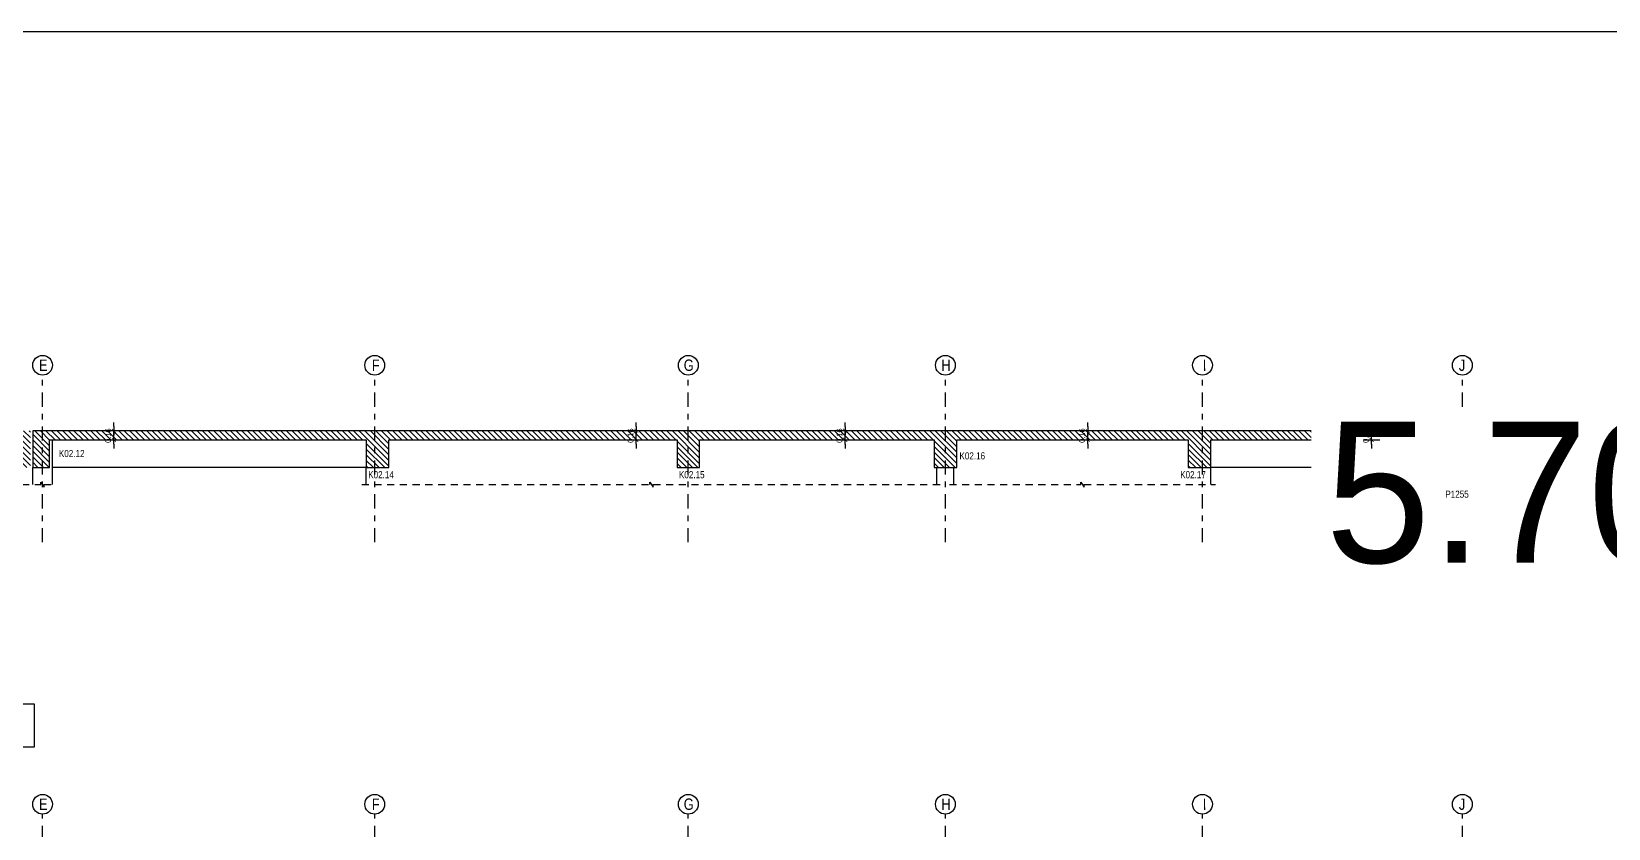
# Model space of a CAD drawing. Header units: metres. Extents: x 419734 to 420376, y 4564732 to 4565123.
# Drawn here: x 420015.35 to 420043.27, y 4565108.75 to 4565122.85 of the extents above; entities that cross this region are included whole.
import ezdxf
from ezdxf.enums import TextEntityAlignment as Align

# ---------------------------------------------------------------- set-up
doc = ezdxf.new("R2018")
doc.units = ezdxf.units.M
for name, pattern in [('CONTINUA', [0]), ('NASCOSTA', [0.375, 0.25, -0.125]), ('TRATTO-PUNTO', [1, 0.5, -0.25, 0, -0.25])]:
    doc.linetypes.add(name, pattern=pattern)
doc.layers.get('Defpoints').update_dxf_attribs({"color": 5})
for name, color, linetype in [("07-ENTITA' COPRENTE", 7, 'Continuous'), ('07-TITOLI', 4, 'CONTINUA'), ('SW_ASSI', 7, 'TRATTO-PUNTO'), ('SW_DIM', 33, 'Continuous'), ('SW_MAGRONE', 2, 'Continuous'), ('SW_QUOTE', 1, 'Continuous'), ('SW_SOTTILE_02', 1, 'Continuous'), ('SW_TESTI', 2, 'Continuous'), ('SW_TRATT_GRIGIO', 252, 'NASCOSTA'), ('SW_TRATTEGGIO_252', 252, 'Continuous'), ('SW_TXT_TESTI', 1, 'Continuous'), ('SW_VISTE', 1, 'Continuous')]:
    doc.layers.add(name, color=color, linetype=linetype)
doc.styles.add('ITALFERR', font='romans.shx', dxfattribs={"width": 0.8})
doc.styles.get("Standard").update_dxf_attribs({"font": 'arial.ttf'})
doc.styles.add('SWS', font='ARIALN.TTF')
doc.dimstyles.new('DIM-SW-50_m', dxfattribs={"dimtxt": 0.1, "dimasz": 0.075, "dimexe": 0.125, "dimexo": 0.125, "dimgap": 0.05, "dimtad": 1, "dimzin": 1, "dimdsep": 46, "dimtxsty": 'SWS', "dimblk1": 'D', "dimblk2": 'D', "dimsah": 1, "dimcen": 0.0075, "dimdle": 0.0625, "dimse1": 1, "dimse2": 1, "dimclrd": 256, "dimclre": 256, "dimclrt": 256, "dimazin": 0, "dimtfac": 0.75, "dimtmove": 1, "dimatfit": 3, "dimldrblk": 'D', "dimfxl": 0.125, "dimtvp": 1.5, "dimtolj": 1, "dimtzin": 0, "dimarcsym": 0})

# ---------------------------------------------------------------- blocks, each defined once
blk = doc.blocks.new('*U725')
blk.add_hatch(color=256).paths.add_polyline_path([(0.0025, 0.0025), (0, 0.0025), (0, 0)])
for p, q in [((0.0095, 0.0025), (-0.0025, 0.0025)), ((-0.0025, 0.0025), (0, 0)), ((-0.0025, 0), (0.0025, 0)), ((0, 0), (0, 0.0025)), ((0.0025, 0.0025), (0, 0))]:
    blk.add_line(p, q)
at = {"color": 2, "lineweight": 30, "flags": 104}
blk.add_attdef('QM', text='', height=0.0025, dxfattribs=at).set_placement((0.001, 0.0033), align=Align.BOTTOM_LEFT)
blk = doc.blocks.new('*U369')
at = {"layer": 'SW_TESTI', "color": 3, "style": 'ITALFERR', "width": 0.8}
for tag, p in [('EVENTUALE_1', (0, -0.6)), ('EVENTUALE_2', (0, -1.25))]:
    blk.add_attdef(tag, text='', height=0.3, dxfattribs=at).set_placement(p, align=Align.CENTER)
at = {"layer": 'SW_TESTI', "color": 2, "style": 'ITALFERR', "width": 0.8}
blk.add_attdef('EVENTUALE_3', text='', height=0.3, dxfattribs=at).set_placement((0, -1.9), align=Align.CENTER)
at = {"color": 255}
blk.add_wipeout([(-3.067, 1.5), (-3.067, 0), (3.067, 0), (3.067, 1.5)], dxfattribs=at).dxf.layer = "07-ENTITA' COPRENTE"
at = {"layer": 'SW_SOTTILE_02', "ltscale": 0.02}
blk.add_lwpolyline([(-3.067, 0), (3.067, 0), (3.067, 1.5), (-3.067, 1.5)], close=True, dxfattribs=at)
at = {"layer": 'SW_TESTI', "color": 3, "style": 'ITALFERR', "width": 0.8}
blk.add_attdef('TITOLO', text='', height=0.4, dxfattribs=at).set_placement((0, 0.85), align=Align.CENTER)
at = {"layer": 'SW_TESTI', "color": 2, "style": 'ITALFERR', "width": 0.8}
blk.add_attdef('SCALA', text='', height=0.3, dxfattribs=at).set_placement((0, 0.25), align=Align.CENTER)
blk = doc.blocks.new('D')
for p, q in [((-1, 0), (1, 0)), ((0, 2), (0, -2))]:
    blk.add_line(p, q)
at = {"const_width": 0.141}
blk.add_lwpolyline([(0.48, 0.48), (-0.48, -0.48)], dxfattribs=at)
blk = doc.blocks.new('*D800')
at = {"layer": 'Defpoints', "color": 0, "ltscale": 0.5, "transparency": 16777216}
for p in [(420016.686, 4565115.785), (420016.812, 4565115.785), (420016.686, 4565115.625)]:
    blk.add_point(p, dxfattribs=at)
at = {"layer": 'SW_DIM', "lineweight": -2, "ltscale": 0.5, "transparency": 16777216}
for p, q in [((420016.812, 4565115.86), (420016.812, 4565115.935)), ((420016.812, 4565115.625), (420016.812, 4565115.785)), ((420016.812, 4565115.55), (420016.812, 4565115.475))]:
    blk.add_line(p, q, dxfattribs=at)
at = {"layer": 'SW_DIM', "lineweight": -2, "ltscale": 0.5, "transparency": 16777216, "xscale": 0.075, "yscale": 0.075, "zscale": 0.075}
for p, rotation in [((420016.812, 4565115.785), 270), ((420016.812, 4565115.625), 90)]:
    blk.add_blockref('D', p, dxfattribs=dict(at, rotation=rotation))
at = {"layer": 'SW_DIM', "ltscale": 0.5, "transparency": 16777216, "insert": (420016.711, 4565115.7), "char_height": 0.1, "attachment_point": 5, "rotation": 90, "style": 'SWS'}
blk.add_mtext('\\A1;0.16', dxfattribs=at)
blk = doc.blocks.new('*D801')
at = {"layer": 'Defpoints', "color": 0, "ltscale": 0.5, "transparency": 16777216}
for p in [(420025.932, 4565115.785), (420026.058, 4565115.785), (420025.932, 4565115.625)]:
    blk.add_point(p, dxfattribs=at)
at = {"layer": 'SW_DIM', "lineweight": -2, "ltscale": 0.5, "transparency": 16777216}
for p, q in [((420026.058, 4565115.86), (420026.058, 4565115.935)), ((420026.058, 4565115.625), (420026.058, 4565115.785)), ((420026.058, 4565115.55), (420026.058, 4565115.475))]:
    blk.add_line(p, q, dxfattribs=at)
at = {"layer": 'SW_DIM', "lineweight": -2, "ltscale": 0.5, "transparency": 16777216, "xscale": 0.075, "yscale": 0.075, "zscale": 0.075}
for p, rotation in [((420026.058, 4565115.785), 270), ((420026.058, 4565115.625), 90)]:
    blk.add_blockref('D', p, dxfattribs=dict(at, rotation=rotation))
at = {"layer": 'SW_DIM', "ltscale": 0.5, "transparency": 16777216, "insert": (420025.957, 4565115.7), "char_height": 0.1, "attachment_point": 5, "rotation": 90, "style": 'SWS'}
blk.add_mtext('\\A1;0.16', dxfattribs=at)
blk = doc.blocks.new('*D802')
at = {"layer": 'Defpoints', "color": 0, "ltscale": 0.5, "transparency": 16777216}
for p in [(420029.629, 4565115.785), (420029.755, 4565115.785), (420029.629, 4565115.625)]:
    blk.add_point(p, dxfattribs=at)
at = {"layer": 'SW_DIM', "lineweight": -2, "ltscale": 0.5, "transparency": 16777216}
for p, q in [((420029.755, 4565115.86), (420029.755, 4565115.935)), ((420029.755, 4565115.625), (420029.755, 4565115.785)), ((420029.755, 4565115.55), (420029.755, 4565115.475))]:
    blk.add_line(p, q, dxfattribs=at)
at = {"layer": 'SW_DIM', "lineweight": -2, "ltscale": 0.5, "transparency": 16777216, "xscale": 0.075, "yscale": 0.075, "zscale": 0.075}
for p, rotation in [((420029.755, 4565115.785), 270), ((420029.755, 4565115.625), 90)]:
    blk.add_blockref('D', p, dxfattribs=dict(at, rotation=rotation))
at = {"layer": 'SW_DIM', "ltscale": 0.5, "transparency": 16777216, "insert": (420029.654, 4565115.7), "char_height": 0.1, "attachment_point": 5, "rotation": 90, "style": 'SWS'}
blk.add_mtext('\\A1;0.16', dxfattribs=at)
blk = doc.blocks.new('*D803')
at = {"layer": 'Defpoints', "color": 0, "ltscale": 0.5, "transparency": 16777216}
for p in [(420033.923, 4565115.785), (420034.049, 4565115.785), (420033.923, 4565115.625)]:
    blk.add_point(p, dxfattribs=at)
at = {"layer": 'SW_DIM', "lineweight": -2, "ltscale": 0.5, "transparency": 16777216}
for p, q in [((420034.049, 4565115.86), (420034.049, 4565115.935)), ((420034.049, 4565115.625), (420034.049, 4565115.785)), ((420034.049, 4565115.55), (420034.049, 4565115.475))]:
    blk.add_line(p, q, dxfattribs=at)
at = {"layer": 'SW_DIM', "lineweight": -2, "ltscale": 0.5, "transparency": 16777216, "xscale": 0.075, "yscale": 0.075, "zscale": 0.075}
for p, rotation in [((420034.049, 4565115.785), 270), ((420034.049, 4565115.625), 90)]:
    blk.add_blockref('D', p, dxfattribs=dict(at, rotation=rotation))
at = {"layer": 'SW_DIM', "ltscale": 0.5, "transparency": 16777216, "insert": (420033.948, 4565115.7), "char_height": 0.1, "attachment_point": 5, "rotation": 90, "style": 'SWS'}
blk.add_mtext('\\A1;0.16', dxfattribs=at)
blk = doc.blocks.new('*D804')
at = {"layer": 'Defpoints', "color": 0, "ltscale": 0.5, "transparency": 16777216}
for p in [(420038.945, 4565115.785), (420039.071, 4565115.785), (420038.945, 4565115.625)]:
    blk.add_point(p, dxfattribs=at)
at = {"layer": 'SW_DIM', "lineweight": -2, "ltscale": 0.5, "transparency": 16777216}
for p, q in [((420039.071, 4565115.86), (420039.071, 4565115.935)), ((420039.071, 4565115.625), (420039.071, 4565115.785)), ((420039.071, 4565115.55), (420039.071, 4565115.475))]:
    blk.add_line(p, q, dxfattribs=at)
at = {"layer": 'SW_DIM', "lineweight": -2, "ltscale": 0.5, "transparency": 16777216, "xscale": 0.075, "yscale": 0.075, "zscale": 0.075}
for p, rotation in [((420039.071, 4565115.785), 270), ((420039.071, 4565115.625), 90)]:
    blk.add_blockref('D', p, dxfattribs=dict(at, rotation=rotation))
at = {"layer": 'SW_DIM', "ltscale": 0.5, "transparency": 16777216, "insert": (420038.97, 4565115.7), "char_height": 0.1, "attachment_point": 5, "rotation": 90, "style": 'SWS'}
blk.add_mtext('\\A1;0.16', dxfattribs=at)

msp = doc.modelspace()

# ---------------------------------------------------------------- hatches: boundary and pattern name
at = {"layer": 'SW_TRATTEGGIO_252'}
h = msp.add_hatch(dxfattribs=at)
h.set_pattern_fill('_USER', color=256, scale=0.07, angle=135, pattern_type=0)
h.set_pattern_definition([(135, (419964.381146, 4565255.910815), (-0.049497475, -0.049497475), [])])
h.paths.add_polyline_path([(420015.33413, 4565115.78457), (419992.20641, 4565115.78457), (419992.20641, 4565114.83457), (419992.32641, 4565114.83457), (419992.32641, 4565114.87957), (419992.38641, 4565114.78957), (419992.38641, 4565114.83457), (419992.50641, 4565114.83457), (419992.50641, 4565115.60457), (419992.55641, 4565115.60457), (419999.83667, 4565115.60457), (419999.96167, 4565115.60457), (419999.96167, 4565115.13457), (420000.36167, 4565115.13457), (420000.36167, 4565115.60457), (420000.48667, 4565115.60457), (420007.25409, 4565115.60457), (420007.37909, 4565115.60457), (420007.37909, 4565115.13457), (420007.77909, 4565115.13457), (420007.77909, 4565115.60457), (420007.90409, 4565115.60457), (420014.98413, 4565115.60457), (420015.03413, 4565115.60457), (420015.03413, 4565115.13457), (420015.33413, 4565115.13457)])
h.paths.add_polyline_path([(420040.67913, 4565115.78457), (420015.37413, 4565115.78457), (420015.37413, 4565115.13457), (420015.67413, 4565115.13457), (420015.67413, 4565115.62457), (420015.72413, 4565115.62457), (420021.27913, 4565115.62457), (420021.27913, 4565115.13457), (420021.67913, 4565115.13457), (420021.67913, 4565115.62457), (420026.77913, 4565115.62457), (420026.77913, 4565115.13457), (420027.17913, 4565115.13457), (420027.17913, 4565115.62457), (420031.32913, 4565115.62457), (420031.32913, 4565115.13457), (420031.37913, 4565115.13457), (420031.67913, 4565115.13457), (420031.72913, 4565115.13457), (420031.72913, 4565115.62457), (420035.82913, 4565115.62457), (420035.82913, 4565115.13457), (420036.22913, 4565115.13457), (420036.22913, 4565115.62457), (420040.37913, 4565115.62457), (420040.37913, 4565115.13457), (420040.37913, 4565114.83457), (420040.49913, 4565114.83457), (420040.49913, 4565114.87957), (420040.55913, 4565114.78957), (420040.55913, 4565114.83457), (420040.67913, 4565114.83457)])

# ---------------------------------------------------------------- linework, layer by layer
msp.add_line((419805.79921, 4565122.85209), (420103.04921, 4565122.85209))
at = {"layer": 'SW_ASSI', "ltscale": 0.5}
for points in [[(420015.54913, 4565113.81272), (420015.54913, 4565116.77118)], [(420021.42913, 4565113.81272), (420021.42913, 4565116.77118)], [(420026.97913, 4565113.81272), (420026.97913, 4565116.77118)], [(420031.52913, 4565113.81272), (420031.52913, 4565116.77118)], [(420036.07913, 4565113.81272), (420036.07913, 4565116.77118)], [(420040.67913, 4565113.81272), (420040.67913, 4565116.77118)], [(420015.54913, 4565091.14662), (420015.54913, 4565109.00194)], [(420021.42913, 4565091.14662), (420021.42913, 4565109.00194)], [(420026.97913, 4565091.14662), (420026.97913, 4565109.00194)], [(420031.52913, 4565091.14662), (420031.52913, 4565109.00194)], [(420036.07913, 4565091.14662), (420036.07913, 4565109.00194)], [(420040.67913, 4565091.14662), (420040.67913, 4565109.00194)]]:
    msp.add_lwpolyline(points, dxfattribs=at)
at = {"layer": 'SW_MAGRONE'}
msp.add_lwpolyline([(420040.67913, 4565115.78457), (420015.37413, 4565115.78457), (420015.37413, 4565115.13457), (420015.67413, 4565115.13457), (420015.67413, 4565115.62457), (420015.72413, 4565115.62457), (420021.27913, 4565115.62457), (420021.27913, 4565115.13457), (420021.67913, 4565115.13457), (420021.67913, 4565115.62457), (420026.77913, 4565115.62457), (420026.77913, 4565115.13457), (420027.17913, 4565115.13457), (420027.17913, 4565115.62457), (420031.32913, 4565115.62457), (420031.32913, 4565115.13457), (420031.37913, 4565115.13457), (420031.67913, 4565115.13457), (420031.72913, 4565115.13457), (420031.72913, 4565115.62457), (420035.82913, 4565115.62457), (420035.82913, 4565115.13457), (420036.22913, 4565115.13457), (420036.22913, 4565115.62457), (420040.37913, 4565115.62457), (420040.37913, 4565115.13457), (420040.37913, 4565114.83457), (420040.49913, 4565114.83457), (420040.49913, 4565114.87957), (420040.55913, 4565114.78957), (420040.55913, 4565114.83457), (420040.67913, 4565114.83457)], close=True, dxfattribs=at)
at = {"layer": 'SW_TRATT_GRIGIO', "ltscale": 0.5}
for points in [[(420015.51913, 4565114.83457), (420015.51913, 4565114.87957)], [(420015.51913, 4565114.87957), (420015.57913, 4565114.78957)], [(420026.29913, 4565114.83457), (420026.29913, 4565114.87957)], [(420026.29913, 4565114.87957), (420026.35913, 4565114.78957)], [(420033.92413, 4565114.83457), (420033.92413, 4565114.87957)], [(420033.92413, 4565114.87957), (420033.98413, 4565114.78957)], [(420040.49913, 4565114.83457), (420040.49913, 4565114.87957)], [(420040.49913, 4565114.87957), (420040.55913, 4565114.78957)], [(420015.18913, 4565114.83457), (420015.51913, 4565114.83457)], [(420015.57913, 4565114.78957), (420015.57913, 4565114.83457)], [(420015.57913, 4565114.83457), (420015.80413, 4565114.83457)], [(420021.19913, 4565114.83457), (420026.29913, 4565114.83457)], [(420026.35913, 4565114.78957), (420026.35913, 4565114.83457)], [(420026.35913, 4565114.83457), (420031.45913, 4565114.83457)], [(420031.59913, 4565114.83457), (420033.92413, 4565114.83457)], [(420033.98413, 4565114.78957), (420033.98413, 4565114.83457)], [(420033.98413, 4565114.83457), (420036.30913, 4565114.83457)], [(420040.29913, 4565114.83457), (420040.49913, 4565114.83457)], [(420040.55913, 4565114.78957), (420040.55913, 4565114.83457)], [(420040.55913, 4565114.83457), (420040.75913, 4565114.83457)]]:
    msp.add_lwpolyline(points, dxfattribs=at)
at = {"layer": 'SW_TXT_TESTI', "color": 1}
for centre in [(420015.54913, 4565116.94618), (420021.42913, 4565116.94618), (420026.97913, 4565116.94618), (420031.52913, 4565116.94618), (420036.07913, 4565116.94618), (420040.67913, 4565116.94618), (420015.54913, 4565109.17694), (420021.42913, 4565109.17694), (420026.97913, 4565109.17694), (420031.52913, 4565109.17694), (420036.07913, 4565109.17694), (420040.67913, 4565109.17694)]:
    msp.add_circle(centre, 0.175, dxfattribs=at)
at = {"layer": 'SW_VISTE'}
for points in [[(420015.72413, 4565114.83457), (420015.72413, 4565115.62457)], [(420015.37413, 4565114.83457), (420015.37413, 4565115.13457)], [(420021.27913, 4565115.13457), (420015.72413, 4565115.13457)], [(420021.27913, 4565114.83457), (420021.27913, 4565115.13457)], [(420031.37913, 4565114.83457), (420031.37913, 4565115.13457)], [(420031.67913, 4565114.83457), (420031.67913, 4565115.13457)], [(420036.22913, 4565114.83457), (420036.22913, 4565115.13457)], [(420040.37913, 4565115.13457), (420036.22913, 4565115.13457)]]:
    msp.add_lwpolyline(points, dxfattribs=at)

# ---------------------------------------------------------------- block references
at = {"layer": '07-TITOLI'}
ref = msp.add_blockref('*U369', (420013.87421, 4565110.1949), dxfattribs=dict(at, xscale=0.5, yscale=0.5, zscale=0.5))
ref.add_attrib('TITOLO', 'ZEMİN KAT KALIP PLANI', dxfattribs={"layer": 'SW_TESTI', "color": 3, "height": 0.2, "style": 'SWS'}).set_placement((420013.87421, 4565110.6199), align=Align.CENTER)
ref.add_attrib('SCALA', 'ÖLÇEK 1:50', dxfattribs={"layer": 'SW_TESTI', "height": 0.15, "style": 'SWS'}).set_placement((420013.87421, 4565110.3199), align=Align.CENTER)
at = {"layer": 'SW_QUOTE', "ltscale": 0.5}
ref = msp.add_blockref('*U725', (420038.20428, 4565115.78457), dxfattribs=dict(at, xscale=50, yscale=50, zscale=50))
lines = msp.add_mtext('5.70', dxfattribs={"layer": '0', "color": 2, "insert": (420038.25428, 4565115.94957), "char_height": 2.5, "attachment_point": 1, "bg_fill": 3, "box_fill_scale": 1.1, "bg_fill_color": 256, "bg_fill_transparency": 0})
ref.add_attrib('QM', '', (420038.25428, 4565115.94957), dxfattribs={"flags": 104}).embed_mtext(lines)

# ---------------------------------------------------------------- texts
at = {"layer": 'SW_TXT_TESTI', "color": 4, "style": 'SWS'}
for s, p in [('E', (420015.48679, 4565116.84635)), ('F', (420021.37654, 4565116.84635)), ('G', (420026.89748, 4565116.84635)), ('H', (420031.45723, 4565116.84635)), ('I', (420036.08465, 4565116.84635)), ('J', (420040.61679, 4565116.84635)), ('E', (420015.48679, 4565109.07711)), ('F', (420021.37654, 4565109.07711)), ('G', (420026.89748, 4565109.07711)), ('H', (420031.45723, 4565109.07711)), ('I', (420036.08465, 4565109.07711)), ('J', (420040.61679, 4565109.07711))]:
    msp.add_text(s, height=0.2, rotation=0.110239, dxfattribs=at).set_placement(p)
at = {"layer": 'SW_TXT_TESTI', "color": 2, "style": 'SWS'}
for s, p in [('K02.12', (420015.83841, 4565115.32182)), ('K02.16', (420031.77791, 4565115.27968)), ('K02.14', (420021.3131, 4565114.94656)), ('K02.15', (420026.8131, 4565114.94656)), ('K02.17', (420035.68509, 4565114.94656)), ('P1255', (420040.37767, 4565114.60156))]:
    msp.add_text(s, height=0.125, dxfattribs=at).set_placement(p)

# ---------------------------------------------------------------- dimensions: what is measured, and where the dimension line sits
at = {"layer": 'SW_DIM', "ltscale": 0.5}
for base, p1, p2, picture, middle in [((420016.81172, 4565115.78457), (420016.68588, 4565115.62457), (420016.68588, 4565115.78457), '*D800', (420016.81172, 4565115.69957)), ((420026.05823, 4565115.78457), (420025.93239, 4565115.62457), (420025.93239, 4565115.78457), '*D801', (420026.05823, 4565115.69957)), ((420029.75483, 4565115.78457), (420029.62898, 4565115.62457), (420029.62898, 4565115.78457), '*D802', (420029.75483, 4565115.69957)), ((420034.04923, 4565115.78457), (420033.92338, 4565115.62457), (420033.92338, 4565115.78457), '*D803', (420034.04923, 4565115.69957)), ((420039.0713, 4565115.78457), (420038.94545, 4565115.62457), (420038.94545, 4565115.78457), '*D804', (420039.0713, 4565115.69957))]:
    dim = msp.add_linear_dim(base=base, p1=p1, p2=p2, angle=90, dimstyle='DIM-SW-50_m', dxfattribs=at)
    dim.commit()
    dim.dimension.update_dxf_attribs({"geometry": picture, "text_midpoint": middle, "dimtype": 160})

doc.saveas('drawing.dxf')
